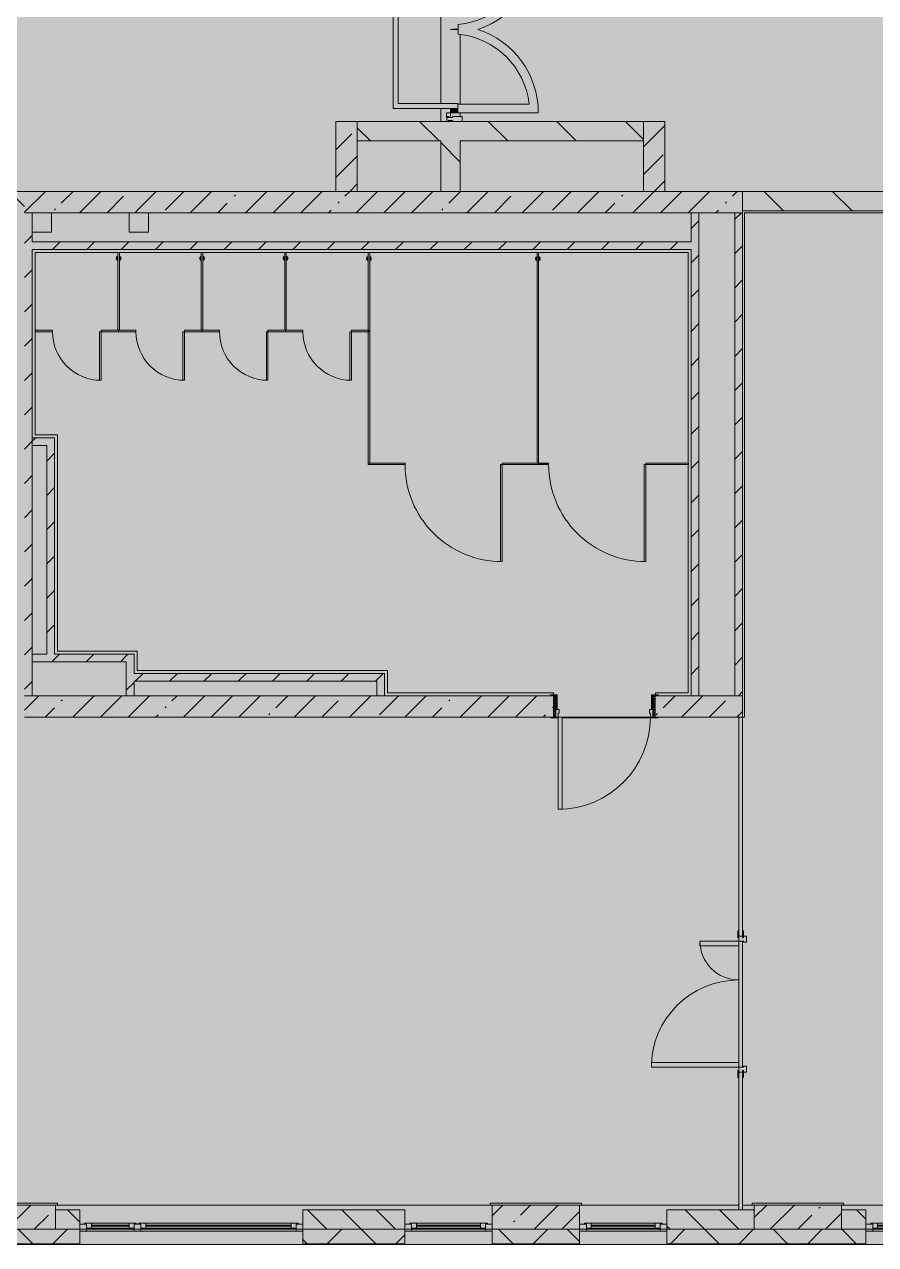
# Model space of a CAD drawing. Header units: millimetres. Extents: x -8624 to 200664, y -8553 to 29000.
# Drawn here: x 94210 to 102980, y -258 to 12321 of the extents above; entities that cross this region are included whole.
import ezdxf

# ---------------------------------------------------------------- set-up
doc = ezdxf.new("R2010")
doc.units = ezdxf.units.MM
doc.layers.add('A-DETL-GENF-1', color=7, linetype='Continuous', lineweight=9, true_color=0xc0c0c0, transparency=0.4)
for name, color, linetype, lineweight, true_color in [('A-DETL-GENF-3', 7, 'Continuous', 5, 0xe2e2e2), ('A-DETL-GENF-4', 7, 'Continuous', 5, 0xb7b7b7), ('A-DOOR-1', 7, 'Continuous', 5, 0xb7b7b7), ('A-DOOR-2', 7, 'Continuous', 5, 0xe2e2e2), ('A-DOOR-3', 7, 'Continuous', 5, 0xaaaaaa), ('A-DOOR-4', 7, 'Continuous', 5, 0x737373), ('A-DOOR-FRAM-1', 7, 'Continuous', 5, 0xe2e2e2), ('A-DOOR-FRAM-2', 7, 'Continuous', 5, 0xb7b7b7), ('A-DOOR-FRAM-3', 7, 'Continuous', 5, 0xaaaaaa), ('A-FLOR-1', 7, 'Continuous', 5, 0xb7b7b7), ('A-GENM-1', 7, 'Continuous', 5, 0x737373), ('A-GENM-2', 7, 'Continuous', 5, 0xe2ddcd), ('A-GLAZ-1', 7, 'Continuous', 5, 0x737373), ('A-GLAZ-CWMG-1', 7, 'Continuous', 5, 0x737373), ('A-WALL-2', 7, 'Continuous', 5, 0x737373), ('A-WALL-3', 7, 'Continuous', 9, 0x737373), ('I-WALL-2', 7, 'Continuous', 5, 0x737373), ('S-COLS-1', 7, 'Continuous', 5, 0x737373)]:
    doc.layers.add(name, color=color, linetype=linetype, lineweight=lineweight, true_color=true_color)
for name, color, linetype, lineweight in [('A-WALL', 7, 'Continuous', 5), ('I-WALL', 7, 'Continuous', 5), ('S-COLS', 7, 'Continuous', 5)]:
    doc.layers.add(name, color=color, linetype=linetype, lineweight=lineweight)
pattern_1 = [(45, (0, 0), (-176.7767, 176.7767), [])]
pattern_2 = [(45, (0, 0), (-285.1231, 285.1231), []), (45, (285.12, 0), (-285.1231, 285.1231), [504.031, -100.806, 16.764, -84.042])]
pattern_3 = [(135, (0, 0), (-353.5534, -353.5534), [])]

# ---------------------------------------------------------------- blocks, each defined once
blk = doc.blocks.new('BSC_Колонна _Прямоугольная - 250х900-23282983-3_1_3_птичка копия 1')
at = {"layer": 'S-COLS'}
h = blk.add_hatch(dxfattribs=at)
h.set_pattern_fill('FP_52', color=256, style=0, pattern_type=2)
h.set_pattern_definition([(45, (-99480, -25), (-285.1231, 285.1231), []), (45, (-99194.88, -25), (-285.1231, 285.1231), [504.031, -100.806, 16.764, -84.042])])
h.paths.add_polyline_path([(450, -125), (450, 125), (-450, 125), (-450, -125), (20, -125)])
at = {"layer": 'S-COLS-1'}
for p, q in [((450, 125), (-450, 125)), ((-450, 125), (-450, -125)), ((450, -125), (450, 125)), ((-450, -125), (450, -125))]:
    blk.add_line(p, q, dxfattribs=at)
blk = doc.blocks.new('110_Дверь_СКБ_1Ст_Внутренняя1 - Д-7а_л__950x2100h_Туалет-V42-3_1_3_птичка копия 1')
at = {"layer": 'A-DOOR-2'}
h = blk.add_hatch(color=256, dxfattribs=at)
h.paths.add_polyline_path([(487.5, 110), (487.5, 70), (477.5, 70), (477.5, 30), (512.5, 30), (512.5, 110)])
h.paths.add_polyline_path([(-462.5, 110), (-487.5, 110), (-487.5, 30), (-452.5, 30), (-452.5, 70), (-462.5, 70)])
at = {"layer": 'A-DOOR-3'}
h = blk.add_hatch(dxfattribs=at)
h.set_pattern_fill('FP_54', color=256, style=0, pattern_type=2)
h.set_pattern_definition([(135, (1776.41, 174.685), (-14.14214, -14.14214), []), (225, (1776.41, 174.685), (14.14214, -14.14214), [])])
h.paths.add_polyline_path([(537.5, 110), (512.5, 110), (512.5, -110), (537.5, -110)])
at = {"layer": 'A-DOOR-FRAM-1'}
for points in [[(447.5, 1060), (447.5, 110), (487.5, 110), (487.5, 1060)], [(-542.5, 118), (-542.5, 110), (-472.5, 110), (-472.5, 118)], [(-472.5, 30), (-487.5, 30), (-487.5, -110), (-472.5, -110)], [(567.5, 118), (497.5, 118), (497.5, 110), (567.5, 110)], [(512.5, 30), (497.5, 30), (497.5, -110), (512.5, -110)], [(-542.5, -110), (-542.5, -118), (-472.5, -118), (-472.5, -110)], [(567.5, -110), (497.5, -110), (497.5, -118), (567.5, -118)]]:
    blk.add_hatch(color=256, dxfattribs=at).paths.add_polyline_path(points)
at = {"layer": 'A-DOOR-FRAM-3'}
h = blk.add_hatch(dxfattribs=at)
h.set_pattern_fill('FP_55', color=256, style=0, pattern_type=2)
h.set_pattern_definition([(45, (-346.384, 174.685), (-14.1421, 14.1421), []), (135, (-346.384, 174.685), (-14.1421, -14.1421), [])])
h.paths.add_polyline_path([(-487.5, 110), (-512.5, 110), (-512.5, -110), (-487.5, -110)])
at = {"layer": 'A-DOOR-1'}
for p, q in [((487.5, 1060), (447.5, 1060)), ((447.5, 1060), (447.5, 110)), ((487.5, 110), (487.5, 1060)), ((447.5, 110), (487.5, 110))]:
    blk.add_line(p, q, dxfattribs=at)
blk.add_arc((487.5, 110), 950, 90, 180, dxfattribs=at)
at = {"layer": 'A-DOOR-FRAM-2'}
for p, q in [((-472.5, 118), (-542.5, 118)), ((-542.5, 118), (-542.5, 110)), ((-542.5, 110), (-472.5, 110)), ((-487.5, 110), (-512.5, 110)), ((-512.5, 110), (-512.5, -110)), ((-462.5, 110), (-487.5, 110)), ((-487.5, 110), (-487.5, 30)), ((-487.5, -110), (-487.5, 110)), ((-472.5, 110), (-487.5, 110)), ((-487.5, 110), (-487.5, 109)), ((-487.5, 109), (-472.5, 109)), ((-487.5, 30), (-452.5, 30)), ((-472.5, 30), (-487.5, 30)), ((-487.5, 30), (-487.5, -110)), ((-472.5, 110), (-472.5, 118)), ((-472.5, 109), (-472.5, 110)), ((-472.5, -110), (-472.5, 30)), ((-462.5, 70), (-462.5, 110)), ((-452.5, 70), (-462.5, 70)), ((-452.5, 30), (-452.5, 70)), ((487.5, 70), (477.5, 70)), ((477.5, 70), (477.5, 30)), ((477.5, 30), (512.5, 30)), ((487.5, 110), (487.5, 70)), ((512.5, 110), (487.5, 110)), ((567.5, 118), (497.5, 118)), ((497.5, 118), (497.5, 110)), ((512.5, 110), (497.5, 110)), ((497.5, 110), (497.5, 109)), ((497.5, 110), (567.5, 110)), ((497.5, 109), (512.5, 109)), ((512.5, 30), (497.5, 30)), ((497.5, 30), (497.5, -110)), ((512.5, 30), (512.5, 110)), ((537.5, 110), (512.5, 110)), ((512.5, 110), (512.5, -110)), ((512.5, 109), (512.5, 110)), ((512.5, -110), (512.5, 30)), ((537.5, -110), (537.5, 110)), ((567.5, 110), (567.5, 118)), ((-472.5, -110), (-542.5, -110)), ((-542.5, -110), (-542.5, -118)), ((-542.5, -118), (-472.5, -118)), ((-512.5, -110), (-487.5, -110)), ((-487.5, -110), (-472.5, -110)), ((-472.5, -118), (-472.5, -110)), ((497.5, -110), (512.5, -110)), ((567.5, -110), (497.5, -110)), ((497.5, -110), (497.5, -118)), ((497.5, -118), (567.5, -118)), ((512.5, -110), (537.5, -110)), ((567.5, -118), (567.5, -110))]:
    blk.add_line(p, q, dxfattribs=at)
blk = doc.blocks.new('BSC_Колонна _Прямоугольная - 250х900-V43-3_1_3_птичка копия 1')
at = {"layer": 'S-COLS'}
h = blk.add_hatch(dxfattribs=at)
h.set_pattern_fill('FP_56', color=256, style=0, pattern_type=2)
h.set_pattern_definition([(45, (-94080, -25), (-285.1231, 285.1231), []), (45, (-93794.88, -25), (-285.1231, 285.1231), [504.031, -100.806, 16.764, -84.042])])
h.paths.add_polyline_path([(450, -125), (450, 125), (-450, 125), (-450, -125), (124, -125)])
at = {"layer": 'S-COLS-1'}
for p, q in [((450, 125), (-450, 125)), ((-450, 125), (-450, -125)), ((450, -125), (450, 125)), ((-450, -125), (450, -125))]:
    blk.add_line(p, q, dxfattribs=at)
blk = doc.blocks.new('BSC_Колонна _Прямоугольная - 250х900-V44-3_1_3_птичка копия 1')
at = {"layer": 'S-COLS'}
h = blk.add_hatch(dxfattribs=at)
h.set_pattern_fill('FP_57', color=256, style=0, pattern_type=2)
h.set_pattern_definition([(45, (-102180, -25), (-285.1231, 285.1231), []), (45, (-101894.88, -25), (-285.1231, 285.1231), [504.031, -100.806, 16.764, -84.042])])
h.paths.add_polyline_path([(450, -125), (450, 125), (-450, 125), (-450, -125), (-32, -125)])
at = {"layer": 'S-COLS-1'}
for p, q in [((450, 125), (-450, 125)), ((-450, 125), (-450, -125)), ((450, -125), (450, 125)), ((-450, -125), (450, -125))]:
    blk.add_line(p, q, dxfattribs=at)
blk = doc.blocks.new('120_Окно_СКБ_2Ст_Фрамуга сверху - 120_Окно_СКБ_2Ст_2300х2500_h_ ДОО-19727959-3_1_3_птичка копия 1')
at = {"layer": 'A-GLAZ-1'}
for p, q in [((-1150, -127), (-1150, -57)), ((-1150, -57), (-1080, -57)), ((1150, -57), (-1150, -57)), ((-1080, -57), (-1080, -127)), ((-1080, -57), (1080, -57)), ((520, -87), (-1080, -87)), ((-1080, -87), (-1080, -127)), ((-1030, -137), (-1030, -87)), ((-1030, -107), (470, -107)), ((470, -117), (-1030, -117)), ((470, -137), (470, -87)), ((520, -127), (520, -57)), ((520, -57), (590, -57)), ((520, -127), (520, -87)), ((590, -57), (590, -127)), ((1080, -87), (590, -87)), ((590, -87), (590, -127)), ((640, -137), (640, -87)), ((640, -107), (1030, -107)), ((1030, -117), (640, -117)), ((1030, -137), (1030, -87)), ((1080, -127), (1080, -57)), ((1080, -57), (1150, -57)), ((1080, -127), (1080, -87)), ((1150, -57), (1150, -127)), ((-1080, -127), (-1150, -127)), ((-1150, -127), (-1100, -127)), ((-1080, -127), (-1100, -127)), ((-1100, -127), (-1100, -137)), ((-1100, -137), (540, -137)), ((540, -137), (-1100, -137)), ((590, -127), (520, -127)), ((540, -127), (520, -127)), ((540, -127), (570, -127)), ((540, -127), (570, -127)), ((540, -137), (540, -127)), ((590, -127), (570, -127)), ((570, -127), (570, -137)), ((570, -137), (1100, -137)), ((1100, -137), (570, -137)), ((1150, -127), (1080, -127)), ((1100, -127), (1080, -127)), ((1100, -127), (1150, -127)), ((1100, -137), (1100, -127))]:
    blk.add_line(p, q, dxfattribs=at)
blk = doc.blocks.new('120_Окно_СКБ_1Ст - 120_Окно_СКБ_1Ст 900х2500_h_ с форточкой-V46-3_1_3_птичка копия 1')
at = {"layer": 'A-GLAZ-1'}
for p, q in [((-450, -127), (-450, -57)), ((-450, -57), (-380, -57)), ((450, -57), (-450, -57)), ((-380, -57), (-380, -127)), ((380, -87), (-380, -87)), ((-380, -87), (-380, -127)), ((-330, -137), (-330, -87)), ((-330, -107), (330, -107)), ((330, -117), (-330, -117)), ((330, -137), (330, -87)), ((380, -127), (380, -57)), ((380, -57), (450, -57)), ((380, -127), (380, -87)), ((450, -57), (450, -127)), ((-380, -127), (-450, -127)), ((-450, -127), (-400, -127)), ((-380, -127), (-400, -127)), ((-400, -127), (-400, -137)), ((-400, -137), (400, -137)), ((400, -137), (-400, -137)), ((450, -127), (380, -127)), ((400, -127), (380, -127)), ((400, -127), (450, -127)), ((400, -137), (400, -127))]:
    blk.add_line(p, q, dxfattribs=at)
blk = doc.blocks.new('120_Окно_СКБ_1Ст - 120_Окно_СКБ_1Ст 900х2500_h_ с форточкой-22876038-3_1_3_птичка копия 1')
at = {"layer": 'A-GLAZ-1'}
for p, q in [((-450, -127), (-450, -57)), ((-450, -57), (-380, -57)), ((450, -57), (-450, -57)), ((-380, -57), (-380, -127)), ((380, -87), (-380, -87)), ((-380, -87), (-380, -127)), ((-330, -137), (-330, -87)), ((-330, -107), (330, -107)), ((330, -117), (-330, -117)), ((330, -137), (330, -87)), ((380, -127), (380, -57)), ((380, -57), (450, -57)), ((380, -127), (380, -87)), ((450, -57), (450, -127)), ((-380, -127), (-450, -127)), ((-450, -127), (-400, -127)), ((-380, -127), (-400, -127)), ((-400, -127), (-400, -137)), ((-400, -137), (400, -137)), ((400, -137), (-400, -137)), ((450, -127), (380, -127)), ((400, -127), (380, -127)), ((400, -127), (450, -127)), ((400, -137), (400, -127))]:
    blk.add_line(p, q, dxfattribs=at)
blk = doc.blocks.new('131_Сантехническая перегородка 7 - СП-1-V149-3_1_3_птичка копия 1')
at = {"layer": 'A-GENM-2'}
blk.add_hatch(color=256, dxfattribs=at).paths.add_polyline_path([(2166, 8), (-4, 8), (-4, -8), (2166, -8)])
at = {"layer": 'A-GENM-1'}
for p, q in [((2166, 8), (-4, 8)), ((-4, 8), (-4, -8)), ((2166, -8), (2166, 8)), ((-4, -8), (2166, -8))]:
    blk.add_line(p, q, dxfattribs=at)
at = {"layer": 'A-GENM-1', "flags": 128}
for points in [[(71, 8), (71, 9), (71, 9), (70, 9), (70, 10), (70, 10), (69, 11), (69, 11), (68, 12), (68, 12), (67, 12), (67, 13), (66, 13), (66, 13), (65, 14), (65, 14), (64, 14), (64, 14), (63, 14), (62, 15), (62, 15), (61, 15), (61, 15), (60, 15), (59, 15), (59, 15), (58, 15), (58, 15), (57, 15), (56, 15), (56, 15), (55, 15), (55, 15), (54, 14), (54, 14), (53, 14), (52, 14), (52, 13), (51, 13), (51, 13), (50, 13), (50, 12), (49, 12), (49, 11), (48, 11), (48, 11), (48, 10), (47, 10), (47, 9), (46, 9), (46, 8), (46, 8)], [(46, -8), (46, -9), (47, -9), (47, -9), (47, -10), (48, -10), (48, -11), (49, -11), (49, -12), (50, -12), (50, -12), (51, -13), (51, -13), (52, -13), (52, -14), (53, -14), (53, -14), (54, -14), (54, -14), (55, -15), (56, -15), (56, -15), (57, -15), (57, -15), (58, -15), (59, -15), (59, -15), (60, -15), (60, -15), (61, -15), (62, -15), (62, -15), (63, -15), (63, -14), (64, -14), (64, -14), (65, -14), (66, -13), (66, -13), (67, -13), (67, -13), (68, -12), (68, -12), (69, -11), (69, -11), (69, -11), (70, -10), (70, -10), (71, -9), (71, -9), (71, -8), (71, -8)]]:
    blk.add_lwpolyline(points, dxfattribs=at)
at = {"layer": 'A-GENM-1'}
for radius, start, end in [(24.6, 19.9113, 160.0887), (17.6, 45, 135), (17.6, 45, 135), (15.1, 45, 135), (24.6, 199.9113, 340.0887), (17.6, 225, 315), (17.6, 225, 315), (15.1, 225, 315)]:
    blk.add_arc((59, 0), radius, start, end, dxfattribs=at)
blk = doc.blocks.new('131_Сантехническая перегородка 6 - СП-1-V150-3_1_3_птичка копия 1')
at = {"layer": 'A-GENM-2'}
blk.add_hatch(color=256, dxfattribs=at).paths.add_polyline_path([(800, 8), (0, 8), (0, -8), (800, -8)])
at = {"layer": 'A-GENM-1'}
for p, q in [((800, 8), (0, 8)), ((0, 8), (0, -8)), ((800, -8), (800, 8)), ((0, -8), (800, -8))]:
    blk.add_line(p, q, dxfattribs=at)
at = {"layer": 'A-GENM-1', "flags": 128}
for points in [[(71, 8), (71, 9), (71, 9), (70, 9), (70, 10), (70, 10), (69, 11), (69, 11), (68, 12), (68, 12), (67, 12), (67, 13), (66, 13), (66, 13), (65, 14), (65, 14), (64, 14), (64, 14), (63, 14), (62, 15), (62, 15), (61, 15), (61, 15), (60, 15), (59, 15), (59, 15), (58, 15), (58, 15), (57, 15), (56, 15), (56, 15), (55, 15), (55, 15), (54, 14), (54, 14), (53, 14), (52, 14), (52, 13), (51, 13), (51, 13), (50, 13), (50, 12), (49, 12), (49, 11), (48, 11), (48, 11), (48, 10), (47, 10), (47, 9), (46, 9), (46, 8), (46, 8)], [(46, -8), (46, -9), (47, -9), (47, -9), (47, -10), (48, -10), (48, -11), (49, -11), (49, -12), (50, -12), (50, -12), (51, -13), (51, -13), (52, -13), (52, -14), (53, -14), (53, -14), (54, -14), (54, -14), (55, -15), (56, -15), (56, -15), (57, -15), (57, -15), (58, -15), (59, -15), (59, -15), (60, -15), (60, -15), (61, -15), (62, -15), (62, -15), (63, -15), (63, -14), (64, -14), (64, -14), (65, -14), (66, -13), (66, -13), (67, -13), (67, -13), (68, -12), (68, -12), (69, -11), (69, -11), (69, -11), (70, -10), (70, -10), (71, -9), (71, -9), (71, -8), (71, -8)]]:
    blk.add_lwpolyline(points, dxfattribs=at)
at = {"layer": 'A-GENM-1'}
for radius, start, end in [(24.6, 19.9113, 160.0887), (17.6, 45, 135), (17.6, 45, 135), (15.1, 45, 135), (24.6, 199.9113, 340.0887), (17.6, 225, 315), (17.6, 225, 315), (15.1, 225, 315)]:
    blk.add_arc((59, 0), radius, start, end, dxfattribs=at)
blk = doc.blocks.new('131_Сантехническая перегородка_Дверь МГН - СД-1-V151-3_1_3_птичка копия 1')
at = {"layer": 'A-GENM-2'}
for points in [[(-370, 8), (-370, -8), (10, -8), (10, 8), (-359, 8)], [(1010, 8), (1010, -8), (1390, -8), (1390, 8)]]:
    blk.add_hatch(color=256, dxfattribs=at).paths.add_polyline_path(points)
at = {"layer": 'A-DOOR-4'}
for p, q in [((10, 1008), (26, 1008)), ((10, 8), (10, 1008)), ((26, 8), (26, 1008)), ((10, 8), (26, 8))]:
    blk.add_line(p, q, dxfattribs=at)
blk.add_arc((10, 8), 1000, 360, 90, dxfattribs=at)
at = {"layer": 'A-GENM-1'}
for p, q in [((10, 8), (-370, 8)), ((-370, 8), (-370, -8)), ((10, -8), (10, 8)), ((1390, 8), (1010, 8)), ((1010, 8), (1010, -8)), ((1390, -8), (1390, 8)), ((-370, -8), (10, -8)), ((1010, -8), (1390, -8))]:
    blk.add_line(p, q, dxfattribs=at)
blk = doc.blocks.new('131_Сантехническая перегородка_Дверь 5 - СД-1-V152-3_1_3_птичка копия 1')
at = {"layer": 'A-GENM-2'}
for points in [[(70, 8), (70, -8), (250, -8), (250, 8)], [(750, 8), (750, -8), (930, -8), (930, 8)]]:
    blk.add_hatch(color=256, dxfattribs=at).paths.add_polyline_path(points)
at = {"layer": 'A-DOOR-4'}
for p, q in [((266, 508), (250, 508)), ((250, 8), (250, 508)), ((266, 8), (266, 508)), ((266, 8), (250, 8))]:
    blk.add_line(p, q, dxfattribs=at)
blk.add_arc((250, 8), 500, 360, 90, dxfattribs=at)
at = {"layer": 'A-GENM-1'}
for p, q in [((250, 8), (70, 8)), ((70, 8), (70, -8)), ((250, -8), (250, 8)), ((930, 8), (750, 8)), ((750, 8), (750, -8)), ((930, -8), (930, 8)), ((70, -8), (250, -8)), ((750, -8), (930, -8))]:
    blk.add_line(p, q, dxfattribs=at)
blk = doc.blocks.new('131_Сантехническая перегородка_Дверь МГН 2 - СД-1-V153-3_1_3_птичка копия 1')
at = {"layer": 'A-GENM-2'}
for points in [[(-430, 8), (-430, -8), (10, -8), (10, 8)], [(1010, 8), (1010, -8), (1110, -8), (1110, 8)]]:
    blk.add_hatch(color=256, dxfattribs=at).paths.add_polyline_path(points)
at = {"layer": 'A-DOOR-4'}
for p, q in [((10, 1008), (26, 1008)), ((10, 8), (10, 1008)), ((26, 8), (26, 1008)), ((10, 8), (26, 8))]:
    blk.add_line(p, q, dxfattribs=at)
blk.add_arc((10, 8), 1000, 360, 90, dxfattribs=at)
at = {"layer": 'A-GENM-1'}
for p, q in [((10, 8), (-430, 8)), ((-430, 8), (-430, -8)), ((10, -8), (10, 8)), ((1110, 8), (1010, 8)), ((1010, 8), (1010, -8)), ((1110, -8), (1110, 8)), ((-430, -8), (10, -8)), ((1010, -8), (1110, -8))]:
    blk.add_line(p, q, dxfattribs=at)
blk = doc.blocks.new('Дверь_Витражная_остекление_ - ВВ-7 остекление-32356329-3_1_3_птичка копия 1')
at = {"layer": 'A-DETL-GENF-3'}
blk.add_hatch(color=256, dxfattribs=at).paths.add_polyline_path([(-860, -37), (-860, -96), (-815, -96), (-815, -20), (-860, -20)])
h = blk.add_hatch(color=256, dxfattribs=at)
h.paths.add_polyline_path([(865, -37), (865, -100), (900, -100), (900, -40), (910, -37), (910, -20), (865, -20)])
h.paths.add_polyline_path([(900, -833), (900, -880), (910, -880), (910, -140), (900, -140)])
at = {"layer": 'A-DETL-GENF-4'}
for p, q in [((-815, -20), (-860, -20)), ((-860, -96), (-860, -20)), ((-815, -20), (-860, -20)), ((-860, -20), (-860, -96)), ((865, -100), (865, -20)), ((865, -20), (865, -100)), ((910, -880), (910, -140)), ((910, -880), (910, -140)), ((910, -800), (900, -800)), ((910, -880), (900, -880)), ((900, -880), (910, -880))]:
    blk.add_line(p, q, dxfattribs=at)
at = {"layer": 'A-DOOR-1'}
for p, q in [((-910, 20), (-860, 20)), ((-910, -20), (-910, 20)), ((-860, 20), (-860, -20)), ((860, 20), (910, 20)), ((860, -20), (860, 20)), ((910, 20), (910, -20)), ((-860, -20), (-910, -20)), ((-860, -96), (-860, -20)), ((910, -20), (860, -20))]:
    blk.add_line(p, q, dxfattribs=at)
for centre, start, end in [((-860, -20), 354.5815, 0), ((860, -20), 180, 185.4185)]:
    blk.add_arc(centre, 860, start, end, dxfattribs=at)
blk = doc.blocks.new('Прямоугольный импост - Импост структурный с накладкой - 160мм Темный-32310142-3_1_3_птичка копия 1')
at = {"layer": 'A-GLAZ-CWMG-1'}
for p, q in [((-50, 0), (-50, 17)), ((-50, 17), (0, 17)), ((-40, 0), (-50, 0)), ((-40, -40), (-40, 0)), ((0, 0), (-10, 0)), ((-10, 0), (-10, -40)), ((0, 17), (0, 0)), ((-50, -140), (-50, -40)), ((-50, -40), (-40, -40)), ((-10, -40), (0, -40)), ((0, -40), (0, -140)), ((0, -140), (-50, -140))]:
    blk.add_line(p, q, dxfattribs=at)
blk = doc.blocks.new('110_Дверь_СКБ_2Ст - Д-5_п__в составе перегородки _не входит в спец__-V163-3_1_3_птичка копия 1')
at = {"layer": 'A-DOOR-2'}
h = blk.add_hatch(color=256, dxfattribs=at)
h.paths.add_polyline_path([(712, -20), (712, 60), (652, 60), (652, 30), (662, 30), (662, -20)])
h.paths.add_polyline_path([(-628, 60), (-688, 60), (-688, -20), (-638, -20), (-638, 30), (-628, 30)])
for points in [[(-588, -420), (-588, -20), (-638, -20), (-638, -420)], [(662, -20), (612, -20), (612, -920), (662, -920)]]:
    blk.add_hatch(color=256, dxfattribs=at).paths.add_polyline_path(points)
at = {"layer": 'A-DOOR-FRAM-1'}
for points in [[(-673, 28), (-743, 28), (-743, 20), (-673, 20)], [(767, 28), (697, 28), (697, 20), (767, 20)], [(-673, -20), (-743, -20), (-743, -28), (-673, -28)], [(767, -20), (697, -20), (697, -28), (767, -28)]]:
    blk.add_hatch(color=256, dxfattribs=at).paths.add_polyline_path(points)
at = {"layer": 'A-DOOR-1'}
for p, q in [((-638, -20), (-588, -20)), ((-638, -420), (-638, -20)), ((-588, -20), (-588, -420)), ((612, -20), (662, -20)), ((612, -920), (612, -20)), ((662, -20), (662, -920)), ((-588, -420), (-638, -420)), ((662, -920), (612, -920))]:
    blk.add_line(p, q, dxfattribs=at)
for centre, radius, start, end in [((-638, -20), 400, 270, 0), ((662, -20), 900, 180, 270)]:
    blk.add_arc(centre, radius, start, end, dxfattribs=at)
at = {"layer": 'A-DOOR-FRAM-2'}
for p, q in [((-743, 28), (-673, 28)), ((-743, 20), (-743, 28)), ((-673, 20), (-743, 20)), ((-688, 60), (-628, 60)), ((-688, -20), (-688, 60)), ((-688, 20), (-673, 20)), ((-688, 19), (-688, 20)), ((-673, 19), (-688, 19)), ((-673, 28), (-673, 20)), ((-673, 20), (-673, 19)), ((-638, 30), (-638, -20)), ((-628, 30), (-638, 30)), ((-628, 60), (-628, 30)), ((652, 60), (712, 60)), ((652, 30), (652, 60)), ((662, 30), (652, 30)), ((662, -20), (662, 30)), ((697, 20), (697, 28)), ((697, 28), (767, 28)), ((697, 19), (697, 20)), ((697, 20), (712, 20)), ((767, 20), (697, 20)), ((712, 19), (697, 19)), ((712, 60), (712, -20)), ((712, 20), (712, 19)), ((767, 28), (767, 20)), ((-743, -20), (-673, -20)), ((-743, -28), (-743, -20)), ((-673, -28), (-743, -28)), ((-638, -20), (-688, -20)), ((-673, -20), (-673, -28)), ((712, -20), (662, -20)), ((697, -28), (697, -20)), ((697, -20), (767, -20)), ((767, -28), (697, -28)), ((767, -20), (767, -28))]:
    blk.add_line(p, q, dxfattribs=at)

msp = doc.modelspace()

# ---------------------------------------------------------------- hatches: boundary and pattern name
at = {"layer": 'A-DETL-GENF-1'}
msp.add_hatch(color=256, dxfattribs=at).paths.add_polyline_path([(120684.4, -258), (125233, -258), (125233, 21479), (93333, 21479), (93333, 27379), (84570, 27379), (84570, 10208.3), (89210, 10208.3), (89210, -258), (119801.7, -258)])
at = {"layer": 'A-WALL'}
h = msp.add_hatch(dxfattribs=at)
h.set_pattern_fill('FP_25', color=256, style=0, pattern_type=2)
h.set_pattern_definition([(135, (0, 0), (-176.7767, -176.7767), [])])
h.paths.add_polyline_path([(121430, -100), (121430, 100), (121130, 100), (121130, -100)])
h.paths.add_polyline_path([(109209.5, -100), (109830, -100), (109830, 100), (108930, 100), (108930, -100)])
h.paths.add_polyline_path([(119330, -100), (119330, 100), (118830, 100), (118830, -100), (118919, -100)])
h.paths.add_polyline_path([(110730, -100), (111630, -100), (111630, 100), (110730, 100)])
h.paths.add_polyline_path([(116271, -100), (117030, -100), (117030, 100), (115980, 100), (115980, -100)])
h.paths.add_polyline_path([(113430, -100), (113680, -100), (113680, 100), (113430, 100)])
h.paths.add_polyline_path([(105678.8, -100), (106230, -100), (106230, 100), (105180, 100), (105180, -100)])
h.paths.add_polyline_path([(98130, -100), (98130, 100), (97080, 100), (97080, -100), (97734.7, -100)])
h.paths.add_polyline_path([(100830, -100), (101730, -100), (101730, 100), (100830, 100)])
h.paths.add_polyline_path([(94780, -100), (94780, 100), (94530, 100), (94530, -100)])
h.paths.add_polyline_path([(102630, -100), (102880, -100), (102880, 100), (102630, 100)])
h.paths.add_polyline_path([(92730, -100), (92730, 100), (91930, 100), (91930, -100), (92438.6, -100)])
h = msp.add_hatch(dxfattribs=at)
h.set_pattern_fill('FP_27', color=256, style=0, pattern_type=2)
h.set_pattern_definition([(45, (0, 0), (-353.5534, 353.5534), []), (135, (0, 0), (-353.5534, -353.5534), [])])
h.paths.add_polyline_path([(123730, -250), (125080, -250), (125080, -100), (123730, -100)])
h.paths.add_polyline_path([(120684.4, -250), (121430, -250), (121430, -100), (120230, -100), (120230, -250)])
h.paths.add_polyline_path([(109830, -250), (109830, -100), (108930, -100), (108930, -250), (109209.5, -250)])
h.paths.add_polyline_path([(113622.9, -250), (113680, -250), (113680, -100), (112530, -100), (112530, -250), (112740.3, -250)])
h.paths.add_polyline_path([(110730, -250), (111630, -250), (111630, -100), (110730, -100)])
h.paths.add_polyline_path([(115980, -250), (117030, -250), (117030, -100), (115980, -100)])
h.paths.add_polyline_path([(107130, -250), (108030, -250), (108030, -100), (107130, -100)])
h.paths.add_polyline_path([(119330, -250), (119330, -100), (117930, -100), (117930, -250), (118919, -250)])
h.paths.add_polyline_path([(99030, -250), (99930, -250), (99930, -100), (99030, -100)])
h.paths.add_polyline_path([(105678.8, -250), (106230, -250), (106230, -100), (105180, -100), (105180, -250)])
h.paths.add_polyline_path([(94203.9, -250), (94780, -250), (94780, -100), (93630, -100), (93630, -250)])
h.paths.add_polyline_path([(102880, -250), (102880, -100), (100830, -100), (100830, -250), (102148.1, -250)])
h.paths.add_polyline_path([(98130, -250), (98130, -100), (97080, -100), (97080, -250), (97734.7, -250)])
h.paths.add_polyline_path([(92730, -250), (92730, -100), (91930, -100), (91930, -250), (92438.6, -250)])
h.paths.add_polyline_path([(90673.2, -250), (91030, -250), (91030, -100), (89210, -100), (89210, -250)])
at = {"layer": 'I-WALL'}
h = msp.add_hatch(dxfattribs=at)
h.set_pattern_fill('FP_26', color=256, style=0, pattern_type=2)
h.set_pattern_definition(pattern_3)
h.paths.add_polyline_path([(98700, 10600), (98700, 11320), (98500, 11320), (98500, 10600)])
h.paths.add_polyline_path([(98500, 13220), (98700, 13220), (98700, 13400), (98500, 13400)])
h = msp.add_hatch(dxfattribs=at)
h.set_pattern_fill('FP_23', color=256, style=0, pattern_type=2)
h.set_pattern_definition(pattern_2)
h.paths.add_polyline_path([(97419, 10600), (97639, 10600), (97639, 11320), (97419, 11320), (97419, 10674.6)])
h = msp.add_hatch(dxfattribs=at)
h.set_pattern_fill('FP_26', color=256, style=0, pattern_type=2)
h.set_pattern_definition(pattern_3)
h.paths.add_polyline_path([(98500, 11120), (98500, 11320), (97639, 11320), (97639, 11120), (97734.7, 11120)])
h = msp.add_hatch(dxfattribs=at)
h.set_pattern_fill('FP_26', color=256, style=0, pattern_type=2)
h.set_pattern_definition(pattern_3)
h.paths.add_polyline_path([(100589, 11120), (100589, 11320), (98700, 11320), (98700, 11120), (99500, 11120)])
h = msp.add_hatch(dxfattribs=at)
h.set_pattern_fill('FP_23', color=256, style=0, pattern_type=2)
h.set_pattern_definition(pattern_2)
h.paths.add_polyline_path([(100589, 10600), (100809, 10600), (100809, 11320), (100589, 11320), (100589, 10674.6)])
h = msp.add_hatch(dxfattribs=at)
h.set_pattern_fill('FP_26', color=256, style=0, pattern_type=2)
h.set_pattern_definition(pattern_3)
h.paths.add_polyline_path([(101610, 10400), (103645, 10400), (103645, 10600), (101610, 10600)])
h.paths.add_polyline_path([(106561.5, 10400), (107130, 10400), (107130, 10600), (105095, 10600), (105095, 10400), (105125, 10400)])
h.paths.add_polyline_path([(91555.9, 10400), (92510, 10400), (92510, 10600), (91385, 10600), (91385, 10400), (91440, 10400)])
h.paths.add_polyline_path([(89985, 10400), (89985, 10600), (89610, 10600), (89610, 10400), (89930, 10400)])
h.paths.add_polyline_path([(94203.9, 10400), (94210, 10400), (94210, 10600), (93460, 10600), (93460, 10400), (93490, 10400)])
h = msp.add_hatch(dxfattribs=at)
h.set_pattern_fill('FP_23', color=256, style=0, pattern_type=2)
h.set_pattern_definition(pattern_2)
h.paths.add_polyline_path([(95086.6, 10380), (101610, 10380), (101610, 10600), (94210, 10600), (94210, 10380)])
h = msp.add_hatch(dxfattribs=at)
h.set_pattern_fill('FP_28', color=256, style=0, pattern_type=2)
h.set_pattern_definition(pattern_1)
h.paths.add_polyline_path([(94290, 5400), (94290, 10380), (94210, 10380), (94210, 5400)])
h = msp.add_hatch(dxfattribs=at)
h.set_pattern_fill('FP_28', color=256, style=0, pattern_type=2)
h.set_pattern_definition(pattern_1)
h.paths.add_polyline_path([(101080, 5400), (101160, 5400), (101160, 10380), (101080, 10380), (101080, 6119.8)])
h = msp.add_hatch(dxfattribs=at)
h.set_pattern_fill('FP_28', color=256, style=0, pattern_type=2)
h.set_pattern_definition(pattern_1)
h.paths.add_polyline_path([(101530, 5400), (101610, 5400), (101610, 10380), (101530, 10380), (101530, 6628.8)])
h = msp.add_hatch(dxfattribs=at)
h.set_pattern_fill('FP_28', color=256, style=0, pattern_type=2)
h.set_pattern_definition(pattern_1)
h.paths.add_polyline_path([(95969.3, 10000), (101080, 10000), (101080, 10080), (94290, 10080), (94290, 10000), (95086.6, 10000)])
h = msp.add_hatch(dxfattribs=at)
h.set_pattern_fill('FP_28', color=256, style=0, pattern_type=2)
h.set_pattern_definition(pattern_1)
h.paths.add_polyline_path([(94440, 7980), (94520, 7980), (94520, 8060), (94290, 8060), (94290, 7980)])
h = msp.add_hatch(dxfattribs=at)
h.set_pattern_fill('FP_28', color=256, style=0, pattern_type=2)
h.set_pattern_definition(pattern_1)
h.paths.add_polyline_path([(94520, 5830), (94520, 7980), (94440, 7980), (94440, 5830)])
h = msp.add_hatch(dxfattribs=at)
h.set_pattern_fill('FP_28', color=256, style=0, pattern_type=2)
h.set_pattern_definition(pattern_1)
h.paths.add_polyline_path([(94203.9, 6620), (94210, 6620), (94210, 6700), (93410, 6700), (93410, 6620), (93440, 6620)])
h.paths.add_polyline_path([(92030, 6620), (92460, 6620), (92460, 6700), (92030, 6700)])
h = msp.add_hatch(dxfattribs=at)
h.set_pattern_fill('FP_28', color=256, style=0, pattern_type=2)
h.set_pattern_definition(pattern_1)
h.paths.add_polyline_path([(95260, 5750), (95260, 5830), (94290, 5830), (94290, 5750)])
h = msp.add_hatch(dxfattribs=at)
h.set_pattern_fill('FP_28', color=256, style=0, pattern_type=2)
h.set_pattern_definition(pattern_1)
h.paths.add_polyline_path([(95260, 5400), (95340, 5400), (95340, 5830), (95260, 5830), (95260, 5750)])
h = msp.add_hatch(dxfattribs=at)
h.set_pattern_fill('FP_28', color=256, style=0, pattern_type=2)
h.set_pattern_definition(pattern_1)
h.paths.add_polyline_path([(97840, 5550), (97840, 5630), (95340, 5630), (95340, 5550), (95969.3, 5550)])
h = msp.add_hatch(dxfattribs=at)
h.set_pattern_fill('FP_28', color=256, style=0, pattern_type=2)
h.set_pattern_definition(pattern_1)
h.paths.add_polyline_path([(97920, 5400), (97920, 5630), (97840, 5630), (97840, 5400)])
h = msp.add_hatch(dxfattribs=at)
h.set_pattern_fill('FP_23', color=256, style=0, pattern_type=2)
h.set_pattern_definition(pattern_2)
h.paths.add_polyline_path([(101610, 5180), (101610, 5400), (100710, 5400), (100710, 5180), (101570, 5180)])
h.paths.add_polyline_path([(99500, 5180), (99660, 5180), (99660, 5400), (94210, 5400), (94210, 5180), (95969.3, 5180)])

# ---------------------------------------------------------------- linework, layer by layer
at = {"layer": 'A-FLOR-1'}
for p, q in [((98010, 13130), (98010, 11455)), ((98060, 11505), (98060, 13080)), ((98680, 12318.9), (98680, 12221.1)), ((98010, 11455), (98676, 11455)), ((98676, 11505), (98060, 11505)), ((98676, 11410), (98676, 11505)), ((99410, 11500), (98676, 11500)), ((98676, 11410), (99505, 11410)), ((94490, 10380), (94490, 10180)), ((95290, 10180), (95290, 10380)), ((95490, 10380), (95490, 10180)), ((103645, 10380), (101631, 10380)), ((101631, 10380), (101631, 5180)), ((94490, 10180), (94290, 10180)), ((95490, 10180), (95290, 10180)), ((97751.5, 9969), (94321, 9969)), ((94321, 9969), (94321, 9168)), ((99492, 9969), (97767.5, 9969)), ((101049, 9969), (99508, 9969)), ((101049, 7799), (101049, 9969)), ((94321, 9152), (94321, 8091)), ((94321, 8091), (94551, 8091)), ((94551, 8091), (94551, 5861)), ((101049, 5431), (101049, 7783)), ((94551, 5861), (95371, 5861)), ((95371, 5861), (95371, 5661)), ((95371, 5661), (97951, 5661)), ((97951, 5661), (97951, 5431)), ((97951, 5431), (99661, 5431)), ((99661, 5431), (99661, 5408)), ((100711, 5408), (100711, 5431)), ((100711, 5431), (101049, 5431)), ((99661, 5171), (99710, 5171)), ((100660, 5180), (99750, 5180)), ((99750, 5171), (100711, 5171)), ((101631, 5180), (101610, 5180)), ((93609.5, 170), (94549.5, 170)), ((94549.5, 170), (94549.5, 150)), ((99009.5, 150), (99009.5, 170)), ((99009.5, 170), (99949.5, 170)), ((99949.5, 170), (99949.5, 150)), ((101710, 150), (101710, 170)), ((101710, 170), (102650, 170)), ((102650, 170), (102650, 150))]:
    msp.add_line(p, q, dxfattribs=at)
for centre, radius, start, end in [((98600, 13130), 905, 288.14412, 2.53324), ((98600, 13130), 815, 275.6332, 356.48271), ((98600, 11410), 815, 6.34007, 84.3668), ((98600, 11410), 905, 360, 71.85588)]:
    msp.add_arc(centre, radius, start, end, dxfattribs=at)
at = {"layer": 'A-WALL-2'}
for p, q in [((94780, 100), (94530, 100)), ((94780, -258), (94780, 100)), ((98130, 100), (97080, 100)), ((97080, 100), (97080, -258)), ((98130, -258), (98130, 100)), ((101570, 100), (100830, 100)), ((100830, 100), (100830, -258)), ((101730, 100), (101610, 100)), ((102880, 100), (102630, 100)), ((102880, -258), (102880, 100)), ((94780, -100), (97080, -100)), ((98130, -100), (99030, -100)), ((99030, -100), (99030, -258)), ((99930, -258), (99930, -100)), ((99930, -100), (100830, -100)), ((102880, -100), (105180, -100)), ((92730, -258), (109830, -258))]:
    msp.add_line(p, q, dxfattribs=at)
at = {"layer": 'A-WALL-3'}
for p, q in [((97639, 11320), (97639, 11120)), ((100589, 11120), (100589, 11320)), ((98700, 10600), (98500, 10600)), ((101610, 10400), (101610, 10600)), ((94210, 5400), (94290, 5400)), ((101080, 5400), (101160, 5400)), ((101530, 5400), (101610, 5400)), ((101610, 5180), (101570, 5180)), ((101570, 100), (101610, 100)), ((94530, -100), (94780, -100)), ((94780, -100), (94530, -100)), ((97080, -100), (98130, -100)), ((98130, -100), (97080, -100)), ((100830, -100), (101730, -100)), ((101730, -100), (100830, -100)), ((102630, -100), (102880, -100)), ((102880, -100), (102630, -100)), ((93630, -250), (94780, -250)), ((97080, -250), (98130, -250)), ((99030, -250), (99930, -250)), ((100830, -250), (102880, -250)), ((93630, -253), (94780, -253)), ((97080, -253), (98130, -253)), ((99030, -253), (99930, -253)), ((100830, -253), (102880, -253))]:
    msp.add_line(p, q, dxfattribs=at)
at = {"layer": 'I-WALL-2'}
for p, q in [((98500, 11505), (98500, 13080)), ((98700, 12217.8), (98700, 11500)), ((98500, 11320), (98500, 11455)), ((98700, 11410), (98700, 11370)), ((100809, 11320), (97419, 11320)), ((97419, 11320), (97419, 10600)), ((100809, 10600), (100809, 11320)), ((97639, 11120), (98500, 11120)), ((97639, 10600), (97639, 11120)), ((98500, 11120), (98500, 10600)), ((98700, 10600), (98700, 11120)), ((98700, 11120), (100589, 11120)), ((100589, 11120), (100589, 10600)), ((98500, 10600), (93490, 10600)), ((103615, 10600), (98700, 10600)), ((94210, 10380), (101610, 10380)), ((94290, 10080), (94290, 10380)), ((101080, 10380), (101080, 10080)), ((101160, 5400), (101160, 10380)), ((101530, 10380), (101530, 5400)), ((101610, 2975), (101610, 10400)), ((101610, 10400), (103615, 10400)), ((101080, 10080), (94290, 10080)), ((94290, 5400), (94290, 10000)), ((94290, 10000), (101080, 10000)), ((101080, 10000), (101080, 5400)), ((94520, 8060), (94290, 8060)), ((94520, 5830), (94520, 8060)), ((94290, 7980), (94440, 7980)), ((94440, 7980), (94440, 5830)), ((94440, 5830), (94290, 5830)), ((95340, 5830), (94520, 5830)), ((95340, 5630), (95340, 5830)), ((94290, 5750), (95260, 5750)), ((95260, 5750), (95260, 5400)), ((97920, 5630), (95340, 5630)), ((95340, 5550), (97840, 5550)), ((95340, 5400), (95340, 5550)), ((97840, 5550), (97840, 5400)), ((97920, 5400), (97920, 5630)), ((99630, 5400), (94290, 5400)), ((101080, 5400), (100740, 5400)), ((101530, 5400), (101160, 5400)), ((94210, 5180), (99630, 5180)), ((100740, 5180), (101570, 5180)), ((101570, 5180), (101570, 2975)), ((101570, 1620), (101570, 2820)), ((101610, 2870), (101610, 1570)), ((101570, 1465), (101570, 100)), ((101610, 100), (101610, 1465)), ((94530, 150), (99030, 150)), ((99930, 150), (101570, 150)), ((101610, 150), (101730, 150)), ((102630, 150), (107130, 150))]:
    msp.add_line(p, q, dxfattribs=at)

# ---------------------------------------------------------------- block references
at = {"layer": 'A-DOOR-1'}
for name, p, rotation in [('Дверь_Витражная_остекление_ - ВВ-7 остекление-32356329-3_1_3_птичка копия 1', (98580, 12270), 89.99999999999993), ('110_Дверь_СКБ_1Ст_Внутренняя1 - Д-7а_л__950x2100h_Туалет-V42-3_1_3_птичка копия 1', (100197.5, 5290), 180), ('110_Дверь_СКБ_2Ст - Д-5_п__в составе перегородки _не входит в спец__-V163-3_1_3_птичка копия 1', (101590, 2232.5), 270)]:
    msp.add_blockref(name, p, dxfattribs=dict(at, rotation=rotation))
at = {"layer": 'A-GENM-1'}
for name, p, rotation in [('131_Сантехническая перегородка 6 - СП-1-V150-3_1_3_птичка копия 1', (95180.6, 9968), 270.0000000000007), ('131_Сантехническая перегородка 6 - СП-1-V150-3_1_3_птичка копия 1', (96040.3, 9968), 270.0000000000007), ('131_Сантехническая перегородка 6 - СП-1-V150-3_1_3_птичка копия 1', (96899.9, 9968), 270.0000000000007), ('131_Сантехническая перегородка 7 - СП-1-V149-3_1_3_птичка копия 1', (97759.5, 9964.9), 269.9999999999999), ('131_Сантехническая перегородка 7 - СП-1-V149-3_1_3_птичка копия 1', (99500, 9964.9), 269.9999999999999), ('131_Сантехническая перегородка_Дверь 5 - СД-1-V152-3_1_3_птичка копия 1', (95249.5, 9160), 180), ('131_Сантехническая перегородка_Дверь 5 - СД-1-V152-3_1_3_птичка копия 1', (96109.5, 9160), 180), ('131_Сантехническая перегородка_Дверь 5 - СД-1-V152-3_1_3_птичка копия 1', (96969.5, 9160), 180), ('131_Сантехническая перегородка_Дверь 5 - СД-1-V152-3_1_3_птичка копия 1', (97829.5, 9160), 180), ('131_Сантехническая перегородка_Дверь МГН - СД-1-V151-3_1_3_птичка копия 1', (99141.5, 7791), 180), ('131_Сантехническая перегородка_Дверь МГН 2 - СД-1-V153-3_1_3_птичка копия 1', (100621.5, 7791), 180)]:
    msp.add_blockref(name, p, dxfattribs=dict(at, rotation=rotation))
at = {"layer": 'A-GLAZ-1', "rotation": 180}
for name, p in [('120_Окно_СКБ_2Ст_Фрамуга сверху - 120_Окно_СКБ_2Ст_2300х2500_h_ ДОО-19727959-3_1_3_птичка копия 1', (95930, -175)), ('120_Окно_СКБ_1Ст - 120_Окно_СКБ_1Ст 900х2500_h_ с форточкой-V46-3_1_3_птичка копия 1', (98580, -175)), ('120_Окно_СКБ_1Ст - 120_Окно_СКБ_1Ст 900х2500_h_ с форточкой-22876038-3_1_3_птичка копия 1', (100380, -175)), ('120_Окно_СКБ_2Ст_Фрамуга сверху - 120_Окно_СКБ_2Ст_2300х2500_h_ ДОО-19727959-3_1_3_птичка копия 1', (104030, -175))]:
    msp.add_blockref(name, p, dxfattribs=at)
at = {"layer": 'A-GLAZ-CWMG-1', "extrusion": (0, 0, -1), "rotation": 270.0000000000001}
msp.add_blockref('Прямоугольный импост - Импост структурный с накладкой - 160мм Темный-32310142-3_1_3_птичка копия 1', (-98580, 11320), dxfattribs=at)
at = {"layer": 'S-COLS-1'}
for name, p in [('BSC_Колонна _Прямоугольная - 250х900-V43-3_1_3_птичка копия 1', (94080, 25)), ('BSC_Колонна _Прямоугольная - 250х900-23282983-3_1_3_птичка копия 1', (99480, 25)), ('BSC_Колонна _Прямоугольная - 250х900-V44-3_1_3_птичка копия 1', (102180, 25))]:
    msp.add_blockref(name, p, dxfattribs=at)

doc.saveas('drawing.dxf')
